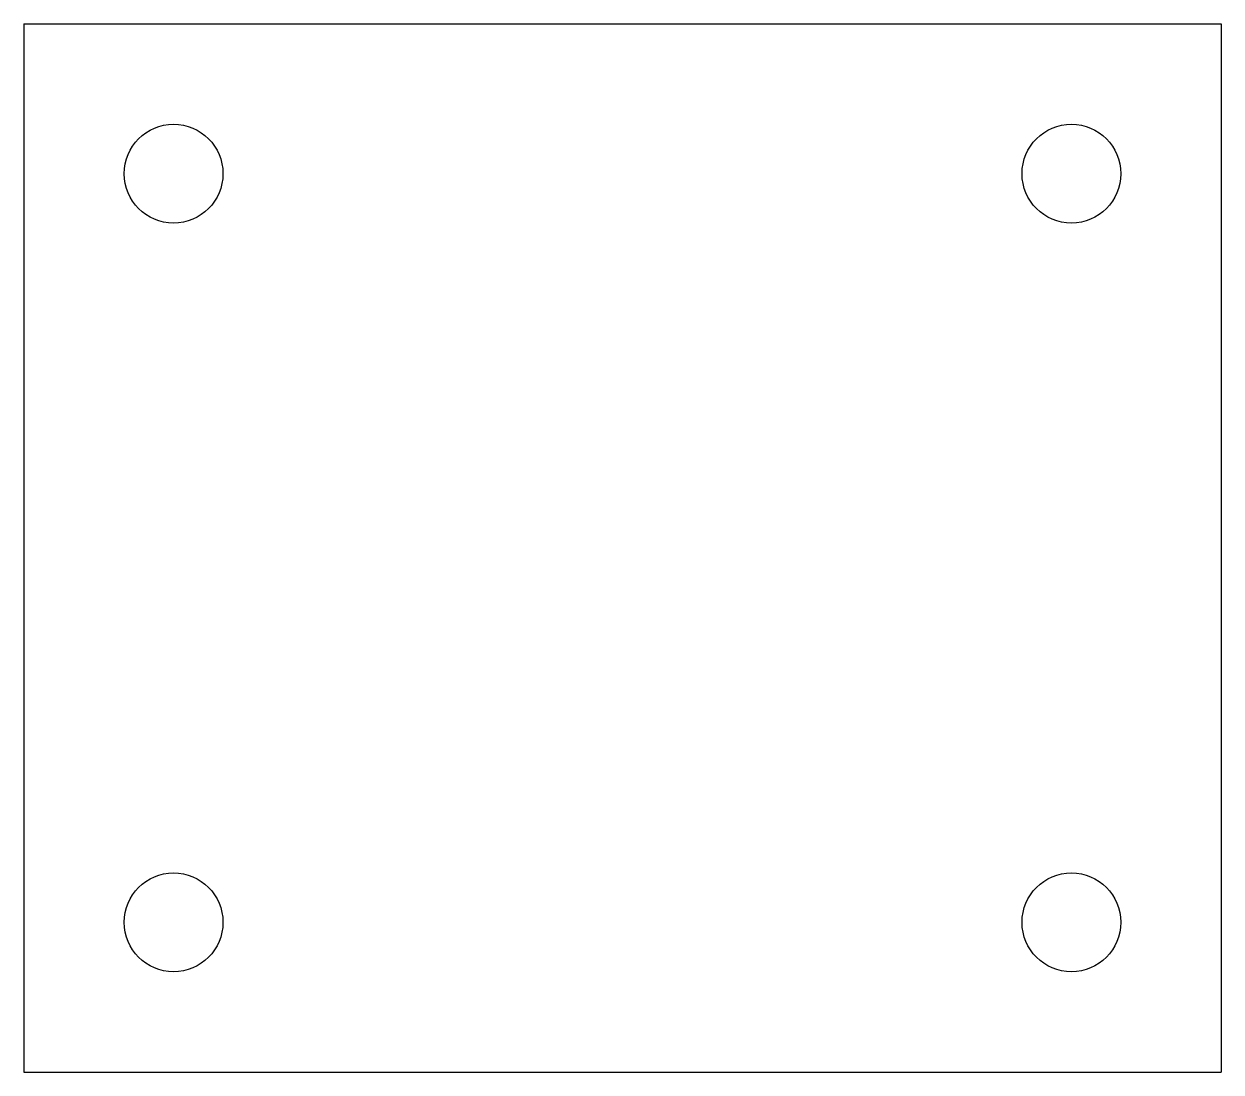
# Model space of a CAD drawing. Header units: millimetres. Extents: x -40 to 40, y -35 to 35.
import ezdxf

# ---------------------------------------------------------------- set-up
doc = ezdxf.new("R2010")
doc.units = ezdxf.units.MM

msp = doc.modelspace()

# ---------------------------------------------------------------- linework, layer by layer
for p, q in [((-40, 35, 5.475), (40, 35, 5.475)), ((-40, 35, 5.475), (-40, -35, 5.475)), ((40, 35, 5.475), (40, -35, 5.475)), ((-40, -35, 5.475), (40, -35, 5.475))]:
    msp.add_line(p, q)
for centre in [(-30, 25, 5.475), (30, 25, 5.475), (-30, -25, 5.475), (30, -25, 5.475)]:
    msp.add_circle(centre, 3.3)

doc.saveas('drawing.dxf')
